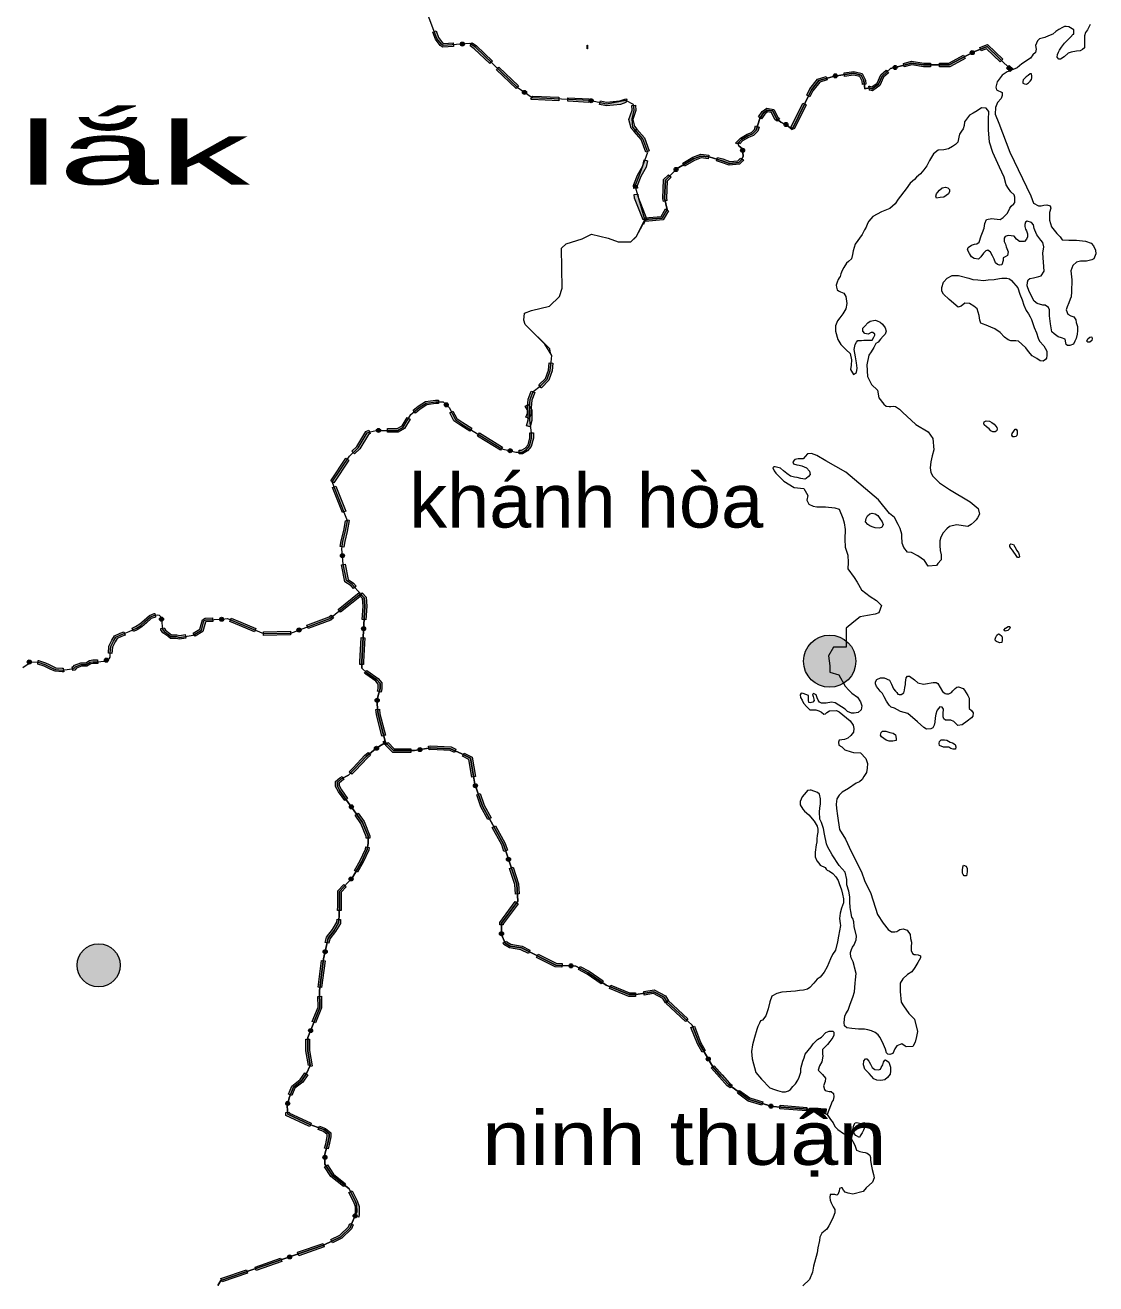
# Model space of a CAD drawing. Header units: metres. Extents: x -835890 to 1024355, y 79891 to 2211954.
# Drawn here: x 39061 to 158057, y 849238 to 989046 of the extents above; entities that cross this region are included whole.
import ezdxf
from ezdxf.enums import TextEntityAlignment as Align

# ---------------------------------------------------------------- set-up
doc = ezdxf.new("R2010")
doc.units = ezdxf.units.M
doc.header["$LTSCALE"] = 2200
for name, color, linetype, lineweight in [('11', 7, 'Continuous', 13), ('13', 7, 'Continuous', 13), ('15', 7, 'Continuous', 13), ('16', 7, 'Continuous', 13), ('37', 7, 'Continuous', 13), ('38', 7, 'Continuous', 13), ('8', 7, 'Continuous', 13)]:
    doc.layers.add(name, color=color, linetype=linetype, lineweight=lineweight)
doc.layers.add('3', color=7, linetype='Continuous')

msp = doc.modelspace()

# ---------------------------------------------------------------- hatches: boundary and pattern name
at = {"layer": '37'}
for points in [[(86672, 986679), (85480, 986594), (85184, 986791), (84652, 987476), (84354, 988267), (84729, 988408), (85005, 987674), (85460, 987088), (85588, 987003), (86643, 987078)], [(87430, 986934, 1), (87879, 986966, 1)], [(90716, 984775), (88971, 986432), (88509, 986758), (88740, 987084), (89225, 986742), (90991, 985065)], [(101566, 986420), (101521, 986420), (101521, 986820), (101566, 986820)], [(140668, 984826), (141721, 984826), (143005, 985517), (143347, 985701), (143536, 985349), (143195, 985165), (141822, 984426), (140668, 984426)], [(144520, 986106, 1), (144124, 985892, 1)], [(145170, 986569), (146008, 986904), (147704, 985268), (147426, 984980), (145916, 986436), (145319, 986197)], [(93617, 982022), (91441, 984087), (91716, 984377), (93892, 982312)], [(135965, 984401, 1), (135528, 984292, 1)], [(136663, 984787), (137569, 985034), (138924, 984826), (139668, 984826), (139668, 984426), (138894, 984426), (137592, 984626), (136768, 984401)], [(148424, 984574), (148824, 984188), (148546, 983901), (148146, 984286)], [(125924, 981269), (126268, 981973), (127139, 983062), (128091, 983342), (128204, 982958), (127373, 982714), (126608, 981758), (126284, 981093)], [(129333, 983447, 1), (128887, 983384, 1)], [(130072, 983755), (131151, 983909), (132096, 983673), (132460, 982945), (132510, 982492), (132112, 982448), (132070, 982830), (131820, 983329), (131130, 983502), (130128, 983359)], [(132813, 982261), (132891, 982277), (133151, 982190), (133740, 982610), (134144, 983520), (134748, 984056), (135013, 983757), (134474, 983278), (134061, 982348), (133218, 981746), (132865, 981864), (132891, 981869)], [(94375, 981704, 1), (94743, 981446, 1)], [(98358, 980636), (95341, 980784), (95263, 980838), (95493, 981165), (95476, 981178), (98378, 981036)], [(101711, 980473), (99357, 980588), (99377, 980987), (101730, 980872)], [(101751, 980694, 1), (102191, 980600, 1)], [(105824, 980456), (105830, 980454), (105238, 980239), (103655, 980083), (102908, 980243), (102991, 980634), (103678, 980487), (105149, 980633), (105819, 980876), (105941, 980838)], [(106749, 977222), (106402, 977620), (106164, 978571), (106533, 979617), (106496, 980131), (106895, 980160), (106938, 979562), (106581, 978552), (106767, 977810), (107050, 977485)], [(124169, 977674), (125485, 980370), (125845, 980195), (124528, 977499)], [(120577, 978851), (120975, 979450), (121480, 979828), (122278, 979695), (122713, 978826), (122888, 978686), (122638, 978373), (122395, 978568), (122012, 979334), (121583, 979406), (121270, 979171), (120909, 978630)], [(108039, 974939), (107528, 976329), (106749, 977222), (107050, 977485), (107878, 976536), (108414, 975077)], [(118079, 975849), (118032, 975991), (118547, 976506), (119298, 976935), (119784, 977130), (120129, 977474), (120244, 977850), (120626, 977732), (120482, 977262), (120009, 976789), (119472, 976574), (118792, 976186), (118490, 975883), (118459, 975975)], [(123815, 977913, 1), (123413, 978114, 1)], [(112141, 973721), (113268, 974381), (114147, 974710), (115027, 974612), (114982, 974215), (114197, 974302), (113440, 974018), (112343, 973376)], [(118768, 975356, 1), (118824, 974910, 1)], [(106714, 971360), (107127, 972401), (107711, 973404), (107854, 974074), (108246, 973990), (108088, 973258), (107488, 972226), (107086, 971212)], [(111561, 973172, 1), (111245, 972851, 1)], [(116024, 974345), (116586, 974185), (117367, 973892), (118272, 973982), (118505, 974216), (118531, 974266), (118888, 974088), (118834, 973979), (118454, 973598), (117314, 973485), (116460, 973805), (115914, 973961)], [(110003, 969462), (109921, 969807), (110024, 971899), (110558, 972440), (110843, 972159), (110416, 971727), (110324, 969844), (110392, 969554)], [(106701, 970887), (106668, 971244), (106714, 971360), (107086, 971212), (107075, 971185), (107099, 970923)], [(107746, 967481), (107731, 967434), (106796, 969838), (106761, 970223), (107159, 970259), (107189, 969931), (108154, 967448), (108127, 967362)], [(107925, 967651), (109732, 967795), (110225, 968640), (110570, 968439), (109972, 967413), (107957, 967252)], [(96167, 949082), (96169, 949084), (96902, 949817), (97232, 950740), (97317, 951546), (97715, 951505), (97625, 950650), (97249, 949598), (96430, 948779), (96402, 948759)], [(94706, 945502), (94900, 945939), (94900, 946611), (94973, 947494), (95315, 948384), (95689, 948240), (95367, 947404), (95300, 946594), (95300, 945854), (95071, 945340)], [(82190, 946271), (82735, 946732), (83559, 947257), (84675, 947405), (85001, 947405), (85001, 947005), (84701, 947005), (83700, 946872), (82972, 946409), (82449, 945966)], [(86023, 946717, 1), (85705, 947035, 1)], [(94798, 944531), (94963, 945192), (94963, 945732), (94963, 946171), (94639, 946722), (94984, 946924), (95363, 946280), (95363, 945732), (95363, 945143), (95186, 944434)], [(79329, 944230), (79749, 944230), (80402, 944230), (80945, 944531), (81508, 945470), (81851, 945264), (81233, 944234), (80506, 943830), (79749, 943830), (79329, 943830)], [(86611, 946161), (87030, 945366), (87691, 944903), (88699, 944279), (88489, 943939), (87471, 944568), (86721, 945093), (86257, 945975)], [(75375, 941720), (75925, 942231), (76930, 943908), (77275, 944046), (77424, 943675), (77204, 943587), (76239, 941977), (75647, 941427)], [(78554, 944030, 1), (78104, 944030, 1)], [(89550, 943752), (92100, 942173), (91890, 941833), (89339, 943412)], [(93950, 941831), (94232, 941831), (94648, 942069), (94949, 942429), (95143, 943208), (95143, 943748), (95143, 943762), (95543, 943762), (95543, 943748), (95543, 943158), (95315, 942243), (94909, 941757), (94338, 941431), (93950, 941431)], [(73018, 938448), (74688, 940939), (75021, 940716), (73350, 938225)], [(93185, 941720, 1), (92746, 941820, 1)], [(74314, 934904), (73219, 937697), (73592, 937843), (74686, 935050)], [(74084, 931143), (74189, 931774), (74472, 932905), (74672, 933973), (74673, 933972), (75046, 934115), (75086, 934011), (74863, 932820), (74581, 931692), (74479, 931077)], [(74300, 930341, 1), (74347, 929894, 1)], [(75546, 926472), (75277, 926769), (74593, 927225), (74235, 929086), (74628, 929161), (74954, 927465), (75540, 927074), (75842, 926740)], [(76427, 925713), (74093, 923828), (73842, 924139), (76176, 926024)], [(76534, 923029), (76619, 924521), (76555, 925357), (76216, 925730), (76513, 925998), (76943, 925523), (77020, 924525), (76933, 923006)], [(53563, 923312), (53530, 923304), (53080, 923135), (52549, 922662), (52041, 922216), (51520, 921890), (51116, 921703), (50948, 922066), (51330, 922243), (51801, 922538), (52284, 922962), (52869, 923483), (53411, 923686), (53466, 923700)], [(54214, 923288, 1), (54214, 922838, 1)], [(59903, 922816), (59193, 922791), (59104, 922740), (58824, 921713), (57951, 921188), (57745, 921530), (58480, 921973), (58761, 923004), (59079, 923187), (59888, 923216)], [(60670, 923043, 1), (61120, 923059, 1)], [(64557, 921662), (62872, 922378), (61791, 922813), (61940, 923184), (63025, 922748), (64714, 922030)], [(73316, 923200), (73032, 922970), (70927, 922181), (70503, 922024), (70363, 922399), (70787, 922556), (72831, 923322), (73064, 923511)], [(50187, 921305), (49767, 921137), (49273, 920917), (49060, 920544), (48770, 919962), (48712, 919265), (48313, 919298), (48378, 920072), (48707, 920732), (48990, 921229), (49612, 921506), (50039, 921677)], [(56911, 920952), (56213, 920843), (55862, 920935), (55454, 920935), (55201, 920935), (54900, 921161), (54381, 921551), (54146, 921866), (54125, 922046), (54522, 922093), (54531, 922019), (54667, 921837), (55140, 921481), (55335, 921335), (55454, 921335), (55914, 921335), (56234, 921251), (56849, 921347)], [(68561, 921325), (65561, 921261), (65553, 921661), (68552, 921725)], [(69285, 921784, 1), (69707, 921941, 1)], [(76690, 922244, 1), (76664, 921794, 1)], [(76266, 918025), (76266, 918320), (76421, 921032), (76820, 921009), (76666, 918309), (76666, 918025)], [(47128, 918143), (47095, 918140), (46610, 918140), (46352, 918088), (45900, 917830), (45327, 917830), (44781, 917611), (44579, 917408), (44344, 917369), (44278, 917764), (44387, 917782), (44556, 917952), (45250, 918230), (45793, 918230), (46209, 918468), (46570, 918540), (47078, 918540), (47094, 918542)], [(47879, 918424, 1), (48290, 918607, 1)], [(39448, 918096, 1), (39582, 918526, 1)], [(43344, 917226), (43184, 917208), (42388, 917274), (41919, 917476), (41542, 917665), (41183, 917845), (40477, 918080), (40479, 918080), (40504, 918479), (40554, 918476), (41337, 918215), (41721, 918022), (42088, 917839), (42486, 917667), (43178, 917610), (43299, 917623)], [(78228, 915067), (78312, 915378), (78312, 915843), (78024, 916190), (76908, 916957), (76774, 917074), (77038, 917375), (77154, 917273), (78296, 916488), (78712, 915988), (78712, 915324), (78614, 914962)], [(78232, 914263, 1), (78134, 913824, 1)], [(78713, 910080), (78103, 912495), (78050, 913031), (78448, 913071), (78498, 912564), (79101, 910178)], [(78283, 908861, 1), (77929, 908583, 1)], [(78832, 909440), (78989, 909542), (79207, 909207), (79050, 909105)], [(81942, 908268), (80947, 908268), (79911, 908268), (79112, 909076), (79396, 909357), (80078, 908668), (80947, 908668), (81942, 908668)], [(82711, 908537, 1), (83154, 908615, 1)], [(86777, 908262), (86295, 908482), (84134, 908585), (83952, 908553), (83882, 908947), (84108, 908986), (86391, 908878), (86943, 908627)], [(75068, 906119), (75498, 906550), (76823, 907970), (77196, 908262), (77443, 907948), (77094, 907674), (75786, 906272), (75351, 905836)], [(88711, 905510), (88384, 907488), (87676, 907842), (87855, 908200), (88746, 907754), (89106, 905575)], [(74577, 902918), (73874, 903905), (73562, 904478), (73562, 905043), (74022, 905446), (74292, 905596), (74487, 905246), (74254, 905117), (73962, 904861), (73962, 904580), (74214, 904117), (74903, 903150)], [(89030, 904777, 1), (89177, 904352, 1)], [(90490, 900800), (89704, 902229), (89243, 903554), (89621, 903685), (90071, 902392), (90840, 900993)], [(75190, 902403, 1), (75451, 902037, 1)], [(76970, 898736), (76970, 898938), (76383, 900386), (75738, 901290), (76064, 901522), (76736, 900580), (77370, 899016), (77370, 898736)], [(92273, 897271), (92031, 897998), (90972, 899924), (91322, 900117), (92399, 898159), (92653, 897398)], [(75652, 895149), (76287, 896247), (76882, 897528), (76914, 897766), (77310, 897713), (77271, 897415), (76643, 896062), (75998, 894948)], [(92708, 896600, 1), (92850, 896173, 1)], [(93558, 892525), (93498, 893597), (92906, 895374), (93285, 895501), (93895, 893672), (93957, 892548)], [(73776, 890724), (73797, 891219), (73797, 892155), (73797, 892892), (74461, 893612), (74755, 893340), (74197, 892736), (74197, 892155), (74197, 891210), (74176, 890707)], [(75440, 894376, 1), (75134, 894045, 1)], [(91804, 889130), (91804, 889362), (93527, 891694), (93849, 891457), (92204, 889231), (92204, 889130)], [(72417, 887143), (72541, 887726), (73221, 888600), (73706, 889395), (73727, 889730), (74126, 889705), (74099, 889271), (73550, 888372), (72913, 887552), (72808, 887059)], [(92004, 888355, 1), (92004, 887905, 1)], [(94986, 885942), (94163, 886353), (92885, 886566), (92270, 886936), (92185, 887126), (92550, 887289), (92584, 887214), (93026, 886948), (94288, 886738), (95165, 886299)], [(71614, 882196), (72010, 885169), (72407, 885116), (72010, 882143)], [(72450, 886343, 1), (72356, 885903, 1)], [(98716, 884408), (97983, 884443), (95880, 885494), (96059, 885852), (98086, 884839), (98735, 884808)], [(99499, 884571, 1), (99949, 884550, 1)], [(103091, 882554), (101528, 883624), (100573, 884138), (100763, 884490), (101736, 883966), (103317, 882884)], [(106900, 881161), (106141, 881161), (103998, 882054), (104152, 882423), (106221, 881561), (106900, 881561)], [(70973, 878373), (71610, 879959), (71580, 881168), (71979, 881178), (72012, 879887), (71345, 878224)], [(110218, 880464), (109941, 880927), (108898, 881471), (107871, 881309), (107809, 881704), (108966, 881886), (110226, 881229), (110561, 880670)], [(110526, 880713), (112726, 878674), (112454, 878381), (110254, 880420)], [(70870, 877580, 1), (70703, 877162, 1)], [(113435, 877869), (114135, 876067), (114652, 875169), (114306, 874970), (113773, 875894), (113062, 877724)], [(70563, 873543), (70545, 873506), (70271, 875107), (70271, 876432), (70671, 876432), (70671, 875141), (70961, 873449), (70924, 873372)], [(115091, 874008, 1), (114866, 874398, 1)], [(68347, 870302), (68706, 871202), (69619, 871923), (70147, 872672), (70474, 872442), (69912, 871645), (69038, 870955), (68718, 870154)], [(115652, 873437), (115650, 873441), (116544, 872446), (117348, 871541), (117649, 871321), (117412, 870998), (117078, 871244), (116246, 872179), (115324, 873204), (115305, 873237)], [(118455, 870729), (119603, 869888), (121047, 869454), (120932, 869071), (119422, 869524), (118219, 870407)], [(68299, 869491, 1), (68190, 869054, 1)], [(70697, 866720), (70605, 866754), (68047, 867935), (68021, 868268), (68420, 868300), (68428, 868200), (70759, 867123), (70836, 867094)], [(122163, 868911, 1), (121732, 869040, 1)], [(122955, 869072), (125946, 868841), (125915, 868443), (122924, 868673)], [(126943, 868765), (128095, 868676), (128064, 868277), (126912, 868366)], [(72345, 864324), (72462, 864774), (72645, 865596), (72645, 865809), (72227, 866151), (71634, 866371), (71774, 866746), (72429, 866503), (73045, 865998), (73045, 865552), (72851, 864680), (72732, 864223)], [(72375, 863519, 1), (72375, 863069, 1)], [(74431, 860044), (73024, 861156), (72329, 862221), (72664, 862440), (73324, 861429), (74679, 860358)], [(75753, 856663), (75771, 856970), (75771, 857779), (75598, 858299), (75048, 859400), (75406, 859578), (75969, 858453), (76171, 857844), (76171, 856959), (76153, 856640)], [(73041, 854152), (74022, 854637), (75004, 855575), (75160, 855946), (75529, 855791), (75340, 855343), (74254, 854305), (73218, 853793)], [(75820, 856998, 1), (75645, 856583, 1)], [(69332, 852739), (72167, 853719), (72298, 853341), (69463, 852361)], [(64606, 851105), (67442, 852085), (67572, 851707), (64737, 850727)], [(68665, 852296, 1), (68240, 852149, 1)], [(60815, 849838), (63661, 850787), (63787, 850408), (60941, 849459)]]:
    msp.add_hatch(color=256, dxfattribs=at).paths.add_polyline_path(points)
at = {"layer": '8'}
for points in [[(131378, 918397, 1), (125578, 918397, 1)], [(49631, 884619, 1), (44831, 884619, 1)]]:
    msp.add_hatch(color=256, dxfattribs=at).paths.add_polyline_path(points)

# ---------------------------------------------------------------- linework, layer by layer
at = {"layer": '11'}
for points in [[(38798, 917687), (39164, 917943), (39457, 918127), (39524, 918340), (40516, 918278), (41260, 918030), (41632, 917843), (42004, 917657), (42437, 917471), (43181, 917409), (43739, 917471), (44483, 917595), (44669, 917781), (45289, 918030), (45847, 918030), (46280, 918278), (46590, 918340), (47086, 918340), (47830, 918402), (48388, 918651), (48512, 918837), (48512, 919272), (48574, 920017), (48884, 920638), (49132, 921073), (49689, 921321), (50619, 921694), (51425, 922067), (51921, 922377), (52417, 922812), (52975, 923309), (53470, 923495), (53718, 923557), (53966, 923495), (54214, 923247), (54214, 922998), (54338, 921942), (54524, 921694), (55020, 921321), (55268, 921135), (55454, 921135), (55888, 921135), (56224, 921047), (57718, 921281), (58652, 921843), (58932, 922872), (59136, 922989), (60985, 923055), (61551, 923125), (62949, 922563), (65542, 921461), (68588, 921526), (70857, 922368), (72931, 923146), (75302, 925061), (76336, 925896), (76749, 925440), (76819, 924523), (76466, 918314), (76466, 917609), (77031, 917115), (78160, 916339), (78512, 915916), (78512, 915351), (78301, 914575)], [(78301, 914575), (78160, 913940), (78301, 912529), (79098, 909375), (78158, 908763), (76959, 907822), (75642, 906411), (74984, 905752), (74138, 905281), (73762, 904952), (73762, 904529), (74044, 904011), (76559, 900483), (77170, 898977), (77170, 898177), (77076, 897472), (76465, 896154), (75431, 894367), (73997, 892814), (73997, 892155), (73997, 891214), (73950, 890085), (73903, 889333), (73386, 888486), (72727, 887639), (72234, 885334), (71764, 881805), (71811, 879923), (70471, 876583), (70471, 875124), (70753, 873478), (70330, 872584), (69766, 871784), (68872, 871078), (68402, 869902), (68167, 868961), (68238, 868067), (70682, 866938), (72328, 866327), (72845, 865903), (72845, 865574), (72657, 864727), (72375, 863645), (72375, 862516), (73174, 861293), (75078, 859787), (75783, 858376), (75893, 858046), (75927, 857253), (75419, 856046), (75172, 855459), (74138, 854471), (72234, 853530), (64476, 850848), (60809, 849625), (60480, 849061)]]:
    msp.add_lwpolyline(points, dxfattribs=at)
at = {"layer": '13'}
for points in [[(148685, 984044), (145962, 986670), (144429, 986057), (143100, 985341), (141771, 984626), (140340, 984626), (138909, 984626), (137580, 984830), (136456, 984523), (135229, 984217), (134309, 983399), (133900, 982479), (133185, 981968), (132878, 982070), (132367, 981968), (132265, 982888), (131958, 983501), (131140, 983706), (128994, 983399), (127256, 982888), (126438, 981866), (124292, 977470), (123678, 977981), (123065, 978288), (122554, 978697), (122145, 979515), (121532, 979617), (121123, 979310), (120714, 978697), (120305, 977368), (119896, 976959), (119385, 976755), (118670, 976346), (118261, 975937), (118363, 975630), (118772, 975324), (118874, 974506), (118670, 974097), (118363, 973790), (117341, 973688), (116523, 973995), (115092, 974404), (114172, 974506), (113354, 974199), (111510, 973120), (110220, 971813), (110123, 969825), (110419, 968576), (109852, 967604), (108770, 967517), (107941, 967451), (106872, 971215), (107307, 972313), (108247, 974951), (107703, 976432), (106584, 977715), (106509, 978652), (106735, 979589), (106690, 980224), (105825, 980665), (103667, 980285), (102317, 980563), (101856, 980666), (100317, 980741), (95408, 980981), (93869, 982058), (89098, 986587), (88498, 987010), (85534, 986798), (85322, 986940), (84829, 987575), (82782, 993012)], [(156805, 987050), (156805, 986512), (156581, 986332), (156313, 986198), (155910, 986153), (155328, 986063), (154970, 985928), (154523, 985525), (154120, 985256), (153941, 985256), (153762, 985480), (153807, 985794), (153897, 986063), (154031, 986287), (154255, 986601), (154568, 987050), (154836, 987319), (155239, 987723), (155552, 988037), (155597, 988037), (155597, 988530), (155060, 988844), (154747, 988889), (154568, 988889), (154344, 988799), (153941, 988575), (153628, 988351), (153270, 988037), (152778, 987857), (152376, 987678), (151794, 987543), (151570, 987319), (151369, 986781), (151414, 986377), (151369, 986018), (151056, 985749), (150787, 985390), (149848, 984762), (149311, 984314), (148685, 984044)], [(157431, 989113), (157118, 988530), (156894, 988216), (156805, 987857), (156805, 987050)], [(60480, 849061), (60809, 849625), (64476, 850848), (72234, 853530), (74138, 854471), (75172, 855459), (75419, 856046), (75927, 857253), (75893, 858046), (75783, 858376), (75078, 859787), (73174, 861293), (72375, 862516), (72375, 863645), (72657, 864727), (72845, 865574), (72845, 865903), (72328, 866327), (70682, 866938), (68238, 868067), (68167, 868961), (68402, 869902), (68872, 871078), (69766, 871784), (70330, 872584), (70753, 873478), (70471, 875124), (70471, 876583), (71811, 879923), (71764, 881805), (72234, 885334), (72727, 887639), (73386, 888486), (73903, 889333), (73950, 890085), (73997, 891214), (73997, 892155), (73997, 892814), (75431, 894367), (76465, 896154), (77076, 897472), (77170, 898177), (77170, 898977), (76559, 900483), (74044, 904011), (73762, 904529), (73762, 904952), (74138, 905281), (74984, 905752), (75642, 906411), (76959, 907822), (78158, 908763), (79098, 909375), (79995, 908468)], [(79995, 908468), (80947, 908468), (82322, 908468), (84121, 908786), (86343, 908680), (87507, 908150), (88565, 907621), (89041, 904744), (89887, 902310), (92215, 898078), (93696, 893634), (93802, 891730), (92004, 889296), (92004, 888027), (92427, 887075), (92956, 886757), (94225, 886546), (98034, 884641), (100256, 884535), (101632, 883795), (103642, 882419), (106181, 881361), (106922, 881361), (108932, 881679), (110083, 881078), (110390, 880567), (113175, 877986), (113954, 875980), (115487, 873323), (116395, 872312), (117213, 871392), (119513, 869706), (122068, 868939), (127079, 868554), (128189, 868038), (128567, 867477), (128845, 867105), (129064, 866721), (129393, 866392), (130022, 865953), (130788, 865514), (131280, 864636), (131445, 864087), (131828, 863923), (132156, 863868), (132429, 863813), (132648, 863758), (132922, 863539), (133031, 863264), (133031, 862990), (133086, 862496), (133196, 861947), (133360, 861399), (133414, 861015), (133250, 860521), (132539, 859917), (132211, 859478), (131061, 859204), (130733, 859259), (130514, 859314), (130186, 859424), (130022, 859643), (129858, 859917), (129748, 859917), (129584, 859808), (129529, 859533), (129365, 859149), (129256, 859094), (129037, 859149), (128763, 859149), (128544, 859149), (128490, 858820), (128544, 858546), (128654, 858217), (128873, 857778), (129037, 857503), (129037, 857284), (129037, 857119), (128873, 856625), (128709, 856296), (128380, 855693), (128161, 855309), (127614, 854870), (127395, 854431), (127340, 854047), (127176, 853224), (127067, 852675), (126684, 851194), (126574, 850535), (126246, 849712), (125480, 848999)]]:
    msp.add_lwpolyline(points, dxfattribs=at)
for points in [[(149982, 982959), (149953, 982786), (149953, 982605), (150133, 982533), (150349, 982497), (150565, 982641), (150745, 982822), (150889, 983002), (150925, 983182), (150925, 983435), (150889, 983651), (150745, 983651), (150529, 983471), (150313, 983291)], [(131064, 866347), (131169, 866852), (131295, 867105), (131505, 867147), (131924, 867062), (132008, 867062), (132260, 867147), (132386, 866978), (132386, 866683), (132218, 866305), (132092, 866010), (131882, 865673), (131798, 865505), (131379, 865715), (131211, 865926)]]:
    msp.add_lwpolyline(points, close=True, dxfattribs=at)
at = {"layer": '15'}
for points in [[(97605, 952370), (96835, 953613), (94641, 955790), (94500, 956284), (94570, 957061), (95347, 957343), (97322, 957838), (98452, 958897), (98734, 959815), (98663, 964264), (99192, 964758), (100957, 965323), (102015, 965817), (103850, 965393), (104979, 964970), (105755, 964970), (106390, 964970), (106955, 965535), (107151, 965889), (107941, 967451), (106872, 971215), (107307, 972313), (108247, 974951), (107703, 976432), (106584, 977715), (106509, 978652), (106735, 979589), (106690, 980224), (105825, 980665), (103667, 980285), (102317, 980563), (101856, 980666), (100317, 980741), (95408, 980981), (93869, 982058), (89098, 986587), (88498, 987010), (85534, 986798), (85322, 986940), (84829, 987575), (82782, 993012)], [(38798, 917687), (39164, 917943), (39457, 918127), (39524, 918340), (40516, 918278), (41260, 918030), (41632, 917843), (42004, 917657), (42437, 917471), (43181, 917409), (43739, 917471), (44483, 917595), (44669, 917781), (45289, 918030), (45847, 918030), (46280, 918278), (46590, 918340), (47086, 918340), (47830, 918402), (48388, 918651), (48512, 918837), (48512, 919272), (48574, 920017), (48884, 920638), (49132, 921073), (49689, 921321), (50619, 921694), (51425, 922067), (51921, 922377), (52417, 922812), (52975, 923309), (53470, 923495), (53718, 923557), (53966, 923495), (54214, 923247), (54214, 922998), (54338, 921942), (54524, 921694), (55020, 921321), (55268, 921135), (55454, 921135), (55888, 921135), (56224, 921047), (57718, 921281), (58652, 921843), (58932, 922872), (59136, 922989), (60985, 923055), (61551, 923125), (62949, 922563), (65542, 921461), (68588, 921526), (70857, 922368), (72931, 923146), (75302, 925061), (76336, 925896), (75408, 926922), (74773, 927345), (74420, 929179), (74244, 930886), (74385, 931733), (74667, 932863), (74879, 933992), (74526, 934910), (73184, 938336), (75095, 941186), (76082, 942104), (77067, 943748), (77420, 943889), (78055, 944030), (79749, 944030), (80454, 944030), (81089, 944383), (81936, 945794), (82853, 946570), (83630, 947064), (84688, 947205), (85535, 947205), (86170, 946570), (86876, 945229), (87581, 944735), (92027, 941983), (93579, 941631), (94285, 941631), (94779, 941913), (95132, 942336), (95343, 943183), (95343, 943748), (95343, 943762), (95163, 945167), (95163, 945732), (95163, 946226), (95100, 946333), (95100, 946602), (95170, 947449), (95523, 948367), (96299, 948931), (97076, 949707), (97428, 950695), (97525, 951613), (97605, 952370)]]:
    msp.add_lwpolyline(points, dxfattribs=at)
at = {"layer": '16'}
for points in [[(140340, 984626), (141771, 984626), (143100, 985341), (144429, 986057), (145962, 986670), (148685, 984044), (148193, 983865), (147656, 983506), (147074, 982744), (146940, 982160), (147029, 981846), (147656, 981577), (147656, 981218), (147544, 980904), (147141, 980456), (146918, 979918), (146873, 979155), (147275, 978168), (148506, 974938), (150832, 970094), (151145, 969286), (151682, 968972), (151995, 968972), (152264, 969062), (152622, 969107), (152980, 968972), (153069, 968703), (152912, 968255), (152912, 967402), (153136, 966640), (153718, 965922), (154076, 965518), (154299, 965204), (155060, 965160), (155597, 965160), (155910, 965160), (156894, 965070), (157520, 964846), (157789, 964532), (158013, 964038), (158057, 963634), (157834, 963096), (157610, 962962), (157028, 962827), (156357, 962827), (155910, 962737), (155507, 962334), (155261, 961750), (155395, 960764), (155351, 959418), (155306, 958880), (155216, 958610), (155037, 958207), (154859, 957758), (154769, 957444), (154948, 956951), (155261, 956771), (155619, 956637), (155843, 956323), (155888, 956009), (156022, 955560), (156022, 955112), (155977, 954708), (155888, 954259), (155709, 953945), (155574, 953631), (155172, 953452), (154903, 953452), (154769, 953586), (154724, 953766), (154635, 954170), (154232, 954304), (153874, 954439), (153427, 954753), (153158, 954977), (153002, 955874), (152912, 956771), (152912, 957444), (152778, 957668), (152420, 957938), (152152, 957938), (151526, 958117), (151212, 958386), (150631, 959463), (150407, 960091), (150452, 960494), (150541, 960764), (150720, 960898), (151123, 960988), (151705, 961122), (151973, 961212), (152308, 961706), (152174, 963724), (152264, 964442), (152174, 964890), (151951, 965160), (151503, 965743), (151279, 966281), (151190, 966460), (151145, 966864), (150922, 967133)], [(73184, 938336), (75095, 941186), (76082, 942104), (77067, 943748), (77420, 943889), (78055, 944030), (79749, 944030), (80454, 944030), (81089, 944383), (81936, 945794), (82853, 946570), (83630, 947064), (84688, 947205), (85535, 947205), (86170, 946570), (86876, 945229), (87581, 944735), (92027, 941983), (93579, 941631), (94285, 941631), (94779, 941913), (95132, 942336), (95343, 943183), (95343, 943748), (95343, 943762), (95163, 945167), (95163, 945732), (95163, 946226), (95100, 946333), (95100, 946602), (95170, 947449), (95523, 948367), (96299, 948931), (97076, 949707), (97428, 950695), (97525, 951613), (97605, 952370), (96835, 953613), (94641, 955790), (94500, 956284), (94570, 957061), (95347, 957343), (97322, 957838), (98452, 958897), (98734, 959815), (98663, 964264), (99192, 964758), (100957, 965323), (102015, 965817), (103850, 965393), (104979, 964970), (105755, 964970), (106390, 964970), (106955, 965535), (107151, 965889), (107941, 967451), (108770, 967517), (109852, 967604), (110419, 968576), (110123, 969825), (110220, 971813), (111510, 973120), (113354, 974199), (114172, 974506), (115092, 974404), (116523, 973995), (117341, 973688), (118363, 973790), (118670, 974097), (118874, 974506), (118772, 975324), (118363, 975630), (118261, 975937), (118670, 976346), (119385, 976755), (119896, 976959), (120305, 977368), (120714, 978697), (121123, 979310), (121532, 979617), (122145, 979515), (122554, 978697), (123065, 978288), (123678, 977981), (124292, 977470), (126438, 981866), (127256, 982888), (128994, 983399), (131140, 983706), (131958, 983501), (132265, 982888), (132367, 981968), (132878, 982070), (133185, 981968), (133900, 982479), (134309, 983399), (135229, 984217), (136456, 984523), (137580, 984830), (138909, 984626), (140340, 984626)], [(150922, 967133), (150429, 967268), (150251, 967178), (150161, 966909), (150161, 966685), (150251, 966371), (150340, 966191), (150474, 965877), (150474, 965518), (150340, 965294), (150116, 965025), (149803, 965025), (149579, 965025), (149222, 965294), (148998, 965608), (148327, 965698), (147969, 965563), (147879, 965384), (147879, 965025), (148014, 964711), (148103, 964442), (148327, 963859), (148237, 963455), (147969, 963320), (147745, 963186), (147745, 962917), (147611, 962423), (147343, 962378), (147119, 962468), (146895, 962648), (146761, 963051), (146582, 963410), (146358, 963814), (146045, 964038), (145821, 963993), (145553, 963724), (145285, 963320), (145016, 963051), (144524, 963141), (144256, 963320), (144032, 963679), (143808, 964083), (143853, 964352), (144256, 964621), (144569, 964711), (144837, 964756), (145106, 964935), (145329, 965653), (145464, 966012), (145642, 966505), (145732, 966999), (145911, 967447), (146492, 967582), (146761, 967537), (147410, 967447), (147768, 967672), (147946, 967851), (148215, 968120), (148349, 968389), (148483, 968703), (148662, 968928), (148931, 969197), (149065, 969331), (149065, 969959), (148975, 970184), (148618, 970542), (148349, 970901), (148081, 971305), (147857, 972157), (147343, 973279), (146627, 974894), (146224, 976060), (146135, 977406), (146135, 977944), (146135, 978572), (146179, 979469), (145866, 979828), (145352, 979873), (144860, 979514), (144412, 979290), (144010, 979065), (143473, 978303), (143428, 977899), (143294, 977540), (143115, 977271), (142891, 976957), (142846, 976598), (142712, 976060), (142444, 975791), (142131, 975566), (141683, 975297), (141146, 975208), (140520, 975163), (140028, 974759), (139558, 973996), (139290, 973413), (138932, 972965), (138574, 972516), (138126, 972157), (137903, 971888), (137411, 971484)], [(137411, 971484), (136963, 970856), (136102, 969713), (135767, 969197), (135163, 968681), (134223, 968322), (133272, 967806), (132825, 967290), (132691, 967021), (132534, 966617), (132355, 966303), (132087, 965788), (131315, 964708), (131091, 963991), (131024, 963587), (130912, 963094), (130577, 962803), (130331, 962601), (130040, 962130), (129861, 961794), (129704, 961413), (129637, 961144), (129548, 960987), (129436, 960785), (129302, 960516), (129212, 960180), (129235, 959934), (129324, 959665), (129458, 959553), (129684, 959439), (130066, 959275), (130284, 958891), (130394, 958125), (130284, 957522), (129929, 956975), (129602, 956537), (129329, 956208), (129110, 955661), (129110, 955058), (129383, 954127), (129711, 953580), (130312, 952977), (130749, 952594), (130913, 951882), (130858, 951280), (130803, 950787), (131131, 950239), (131459, 950458), (131513, 950951), (131459, 951553), (131349, 952211), (131186, 953032), (131295, 953580), (131459, 953853), (131623, 954018), (132005, 954018), (132278, 954072), (132769, 954072), (133206, 954072), (133370, 954401), (133479, 954620), (133479, 954730), (133261, 954894), (133097, 954894), (132769, 954730), (132387, 954784), (132169, 955058), (132169, 955387), (132387, 955606), (132715, 955989), (132988, 956153), (133534, 956263), (133753, 956208), (134080, 956044), (134353, 955825), (134626, 955441), (134736, 955058), (134626, 954730), (134408, 954511), (134135, 954182), (133862, 953853), (133589, 953689), (133370, 953251), (133097, 952758), (132824, 952375), (132606, 951334), (132688, 950020), (133124, 949144), (133780, 948487), (133944, 947665), (134490, 946953), (134763, 946734), (135091, 946680), (135255, 946680), (135528, 946734), (135801, 946680), (136238, 946406), (136565, 946077), (138040, 944708), (139405, 943887), (139924, 943120)], [(139924, 943120), (140033, 941861), (139870, 941203), (139706, 940546), (139651, 939889), (139706, 939342), (139924, 938958), (140307, 938575), (140689, 938192), (141781, 937480), (144102, 936111), (144976, 935344), (145140, 934742), (144922, 934304), (144758, 934085), (144539, 933865), (144212, 933592), (143829, 933373), (142573, 933537), (141808, 933373), (141481, 933099), (141098, 932661), (140825, 932168), (140716, 931785), (140716, 931237), (140771, 930689), (140880, 930196), (140880, 929649), (140498, 929265), (140334, 929046), (139433, 928937), (138996, 929594), (138286, 930087), (137576, 930470), (137139, 930525), (136702, 931018), (136538, 931511), (136483, 932277), (136483, 932496), (136320, 933154), (136101, 933592), (135664, 934358), (135118, 934796), (133889, 936330), (130284, 939396), (128045, 940656), (127062, 941258), (126461, 941477), (126024, 941423), (125751, 941149), (125533, 940875), (124987, 940875), (124604, 940820), (124386, 940546), (124441, 940327), (124823, 940218), (125096, 940163), (125369, 940108), (125915, 939889), (126243, 939506), (126297, 939123), (126134, 938904), (125861, 938684), (125697, 938630), (125260, 938684), (124877, 938794), (124550, 938849), (124113, 938958), (123731, 939232), (123348, 939561), (123021, 939834), (122420, 939999), (122256, 939999), (122147, 939889), (122311, 939561), (122474, 939287), (122747, 939013), (123376, 938403), (124522, 937691), (125615, 937582), (126052, 936816), (125942, 936269), (126161, 935831), (126652, 935612), (127035, 935557), (127636, 935557), (128018, 935557), (129056, 935448), (129547, 935283), (129929, 934298), (130093, 933751), (130203, 933040), (130148, 931945), (130203, 931070), (130476, 930194), (130530, 929373), (130476, 928662), (131186, 927677), (131513, 927184), (132005, 926309), (132970, 925577)], [(128052, 877145), (128435, 877310), (128818, 877310), (128927, 877200), (128927, 876871), (128818, 876597), (128490, 876158), (128216, 875829), (127669, 875280), (127669, 874786), (127724, 874512), (127614, 873908), (127340, 873469), (127204, 872976), (127696, 872482), (128025, 872098), (127970, 871714), (127806, 871220), (127915, 870836), (127970, 870726), (128134, 870671), (128408, 870616), (128626, 870616), (128900, 870397), (128955, 870013), (128845, 869629), (128769, 869477), (128189, 868038), (127079, 868554), (122068, 868939), (119513, 869706), (117213, 871392), (116395, 872312), (115487, 873323), (113954, 875980), (113175, 877986), (110390, 880567), (110083, 881078), (108932, 881679), (106922, 881361), (106181, 881361), (103642, 882419), (101632, 883795), (100256, 884535), (98034, 884641), (94225, 886546), (92956, 886757), (92427, 887075), (92004, 888027), (92004, 889296), (93802, 891730), (93696, 893634), (92215, 898078), (89887, 902310), (89041, 904744), (88565, 907621), (87507, 908150), (86343, 908680), (84121, 908786), (82322, 908468), (80947, 908468), (79995, 908468), (79098, 909375), (78301, 912529), (78160, 913940), (78301, 914575), (78512, 915351), (78512, 915916), (78160, 916339), (77031, 917115), (76466, 917609), (76466, 918314), (76819, 924523), (76749, 925440), (76336, 925896), (75408, 926922), (74773, 927345), (74420, 929179), (74244, 930886), (74385, 931733), (74667, 932863), (74879, 933992), (74526, 934910), (73184, 938336)], [(132970, 925577), (133668, 925156), (134227, 924596), (133947, 923756), (133528, 923616), (132690, 923476), (131852, 923335), (131153, 922775), (130315, 922075), (130315, 921374), (130315, 919974), (129756, 919974), (128918, 919974), (128359, 918993), (128499, 917873), (128499, 917172), (129477, 916892), (130193, 915632), (130612, 915176), (130926, 914861), (131555, 914406), (131904, 913881), (132044, 913425), (131974, 913005), (131625, 912690), (131206, 912620), (130892, 912620), (130438, 912795), (130193, 913075), (129075, 913776), (128691, 913846), (128098, 913741), (127574, 913741), (127329, 913846), (127189, 914056), (127085, 914336), (126980, 914651), (126666, 914826), (126561, 914686), (126631, 914476), (126770, 914021), (126596, 913846), (126316, 913776), (126177, 913811), (126107, 914056), (126107, 914231), (126107, 914581), (125513, 914826), (125304, 914861), (125199, 914651), (125234, 914371), (125408, 914056), (125548, 913741), (125950, 913320), (126264, 913005), (126474, 913005), (126928, 913005), (127277, 912900), (127556, 912725), (127836, 912515), (128010, 912550), (128150, 912690), (128464, 912900), (129233, 912935), (129547, 912760), (130769, 911780), (131084, 911289), (131153, 910939), (131119, 910519), (130839, 910134), (130490, 909854), (130141, 909714), (129547, 909608), (129442, 909398), (129477, 909083), (129809, 908873), (130158, 908558), (130857, 908348), (131136, 908243), (131904, 908208), (132498, 907577), (132673, 907017), (132638, 906527), (132568, 906037), (132289, 905581), (132079, 905266), (131800, 904986), (131415, 904846), (130560, 904251), (129861, 903866), (129547, 903515), (129268, 903095), (129233, 902815), (129198, 902500), (129233, 902045), (129337, 901239), (129564, 899698), (130228, 898648), (130857, 897247), (132027, 895006), (132341, 894026)], [(127340, 901670), (127395, 902055), (127450, 902548), (127450, 903097), (127340, 903646), (127122, 903810), (126410, 904085), (126301, 904085), (126027, 904030), (125863, 903865), (125644, 903591), (125425, 903316), (125206, 902823), (125206, 902439), (125507, 901945), (125672, 901725), (126164, 901341), (126766, 900628), (127094, 900079), (127149, 899750), (127149, 899421), (127094, 899037), (127040, 898653), (127040, 898324), (126985, 897994), (126875, 897171), (126875, 896678), (127040, 896239), (127258, 895964), (127423, 895745), (127970, 895471), (128079, 895306), (128189, 895196), (128462, 895087), (128818, 894812), (129146, 894428), (129420, 894044), (129529, 893715), (129803, 893002), (129912, 892508), (130022, 892014), (130022, 891575), (129803, 890972), (129639, 890423), (129584, 889819), (129639, 889271), (129693, 889051), (129447, 887844), (129338, 887241), (129119, 886308), (128791, 885814), (128572, 885320), (128189, 884443), (127860, 883839), (127423, 883290), (127094, 883071), (126711, 882632), (126273, 882138), (126000, 881974), (125562, 881864), (125124, 881809), (124687, 881754), (123154, 881644), (122607, 881480), (122060, 881205), (121814, 880547), (121650, 879779), (121376, 879011), (120993, 878517), (120774, 878462), (120665, 878188), (120500, 877804), (120391, 877475), (120117, 876597), (119899, 875774), (119789, 875060), (119844, 874237), (120282, 872701), (120883, 871988), (121814, 871000), (122361, 870836), (122689, 870726), (123182, 870561), (123565, 870561), (123893, 870671), (124112, 870836), (124386, 871165), (124659, 871439), (124933, 871878), (125097, 872207), (125261, 872756), (125261, 873140), (125480, 873963), (125644, 874347), (125754, 874731), (126082, 875170), (126410, 875554), (126629, 875883), (127122, 876377), (127559, 876652), (128052, 877145)], [(132341, 894026), (133039, 892590), (133790, 890279), (134419, 889298), (134978, 888598), (135362, 888318), (135711, 888318), (135921, 888388), (136270, 888598), (136654, 888668), (137073, 888528), (137422, 888037), (137457, 887582), (137562, 887197), (137527, 886637), (137527, 886252), (137667, 885936), (137877, 885831), (138016, 885831), (138296, 885796), (138575, 885656), (138575, 885446), (138261, 884921), (137946, 884361), (137597, 883905), (137143, 883590), (136619, 883100), (136305, 882645), (136305, 881699), (136427, 880509), (136672, 880123), (137265, 879283), (137894, 878618), (138243, 877252), (138138, 876692), (137964, 876096), (137719, 875606), (136986, 875571), (136881, 875641), (136480, 875886), (135956, 875676), (135711, 875326), (135502, 874836), (135152, 874696), (134943, 874766), (134803, 874906), (134663, 875291), (134454, 875816), (134314, 876166), (134035, 876622), (133860, 876902), (133546, 877147), (133127, 877322), (132708, 877462), (132358, 877532), (131695, 877532), (130926, 877602), (130368, 877672), (130123, 877882), (130088, 878267), (130176, 878963), (130280, 879243), (130525, 879628), (130769, 880293), (131049, 881062), (131223, 881657), (131293, 882637), (131363, 883022), (131433, 883722), (131223, 884422), (131188, 884597), (131084, 885017), (130874, 885437), (130804, 885857), (130804, 886032), (130909, 886381), (131014, 886626), (131188, 886906), (131433, 887431), (131468, 887851), (131198, 888942), (131144, 889435), (131034, 889819), (130925, 889984), (130815, 890588), (130761, 891026), (130706, 891685), (130706, 892234), (130596, 892837), (130377, 893550), (130377, 894154), (130186, 894977), (129529, 895690), (128763, 896897), (128216, 897830), (128107, 898104), (127888, 899202), (127778, 899805), (127559, 900463), (127395, 900848), (127340, 901670)]]:
    msp.add_lwpolyline(points, dxfattribs=at)
for points in [[(140762, 969888), (140353, 969847), (140291, 970052), (140332, 970298), (140455, 970462), (140680, 970729), (140987, 970995), (141356, 971057), (141601, 970975), (141786, 970790), (141786, 970565), (141663, 970319), (141417, 970114), (141172, 969929)], [(142808, 961254), (143945, 960958), (144377, 960799), (144945, 960753), (145581, 960685), (146081, 960753), (146740, 960799), (147354, 960913), (147627, 960958), (148172, 960958), (148445, 960867), (148695, 960685), (149399, 959868), (149627, 959184), (149854, 958546), (150036, 957954), (150309, 957361), (150581, 956997), (150763, 956632), (150899, 956359), (151218, 955447), (151445, 954855), (151649, 954262), (151786, 953943), (152286, 953442), (152422, 953168), (152604, 952849), (152604, 952576), (152604, 952348), (152559, 952075), (152468, 951892), (152195, 951710), (151877, 951756), (151513, 952029), (150968, 952302), (150559, 952804), (150286, 953214), (149831, 953624), (149468, 953943), (149149, 953989), (148786, 953989), (148604, 953989), (148331, 954080), (147922, 954399), (147422, 954900), (146831, 955310), (146377, 955493), (145877, 955721), (145468, 955857), (145286, 955949), (145149, 956268), (145104, 956814), (144877, 957544), (144513, 957817), (144013, 958136), (143513, 958182), (143104, 957817), (142763, 957726), (141763, 958592), (141127, 959184), (140945, 959503), (140945, 959914), (141127, 960506), (141536, 960962), (142081, 961235)], [(157158, 954216), (157373, 954384), (157516, 954432), (157624, 954384), (157636, 954228), (157600, 954013), (157385, 953834), (157158, 953822), (157039, 953929)], [(146200, 944194), (145897, 944416), (145634, 944659), (145594, 944801), (145654, 944983), (145876, 945084), (146220, 945064), (146503, 944902), (146745, 944720), (146927, 944518), (147068, 944356), (147088, 944214), (147048, 944032), (146987, 943931), (146866, 943890), (146603, 943890), (146381, 943971)], [(148724, 943506), (148765, 943708), (148926, 943951), (149108, 944153), (149189, 944153), (149310, 943971), (149330, 943668), (149269, 943486), (149168, 943364), (149027, 943303), (148845, 943324)], [(132443, 933881), (132519, 934262), (132671, 934529), (132937, 934757), (133203, 934833), (133545, 934757), (133811, 934567), (134039, 934262), (134305, 933881), (134419, 933577), (134267, 933234), (133963, 933158), (133545, 933196), (133203, 933310), (132937, 933425), (132709, 933577)], [(148950, 930524), (148785, 930736), (148621, 930948), (148503, 931136), (148503, 931325), (148621, 931419), (148903, 931349), (149068, 931113), (149279, 930689), (149444, 930453), (149538, 930217), (149562, 930005), (149491, 929911), (149350, 929934), (149138, 930241)], [(147364, 921416), (147597, 921183), (147641, 920978), (147641, 920716), (147597, 920468), (147364, 920424), (147262, 920468), (147014, 920570), (146898, 920643), (146869, 920832), (146927, 921081), (147058, 921299), (147233, 921445)], [(148019, 922073), (148325, 922262), (148456, 922262), (148529, 922175), (148471, 922000), (148281, 921810), (147976, 921752), (147844, 921839)], [(135336, 915852), (135587, 915325), (135793, 915073), (135930, 914912), (136068, 914752), (136205, 914683), (136434, 914683), (136708, 914889), (136777, 915187), (136822, 915485), (136891, 915806), (136914, 916035), (136937, 916287), (136982, 916562), (137142, 916722), (137348, 916745), (137920, 916333), (138286, 916012), (138903, 915852), (139338, 915920), (139772, 915989), (139978, 916035), (140321, 916035), (140481, 915920), (141007, 915027), (141293, 914824), (141453, 914778), (141727, 914778), (142002, 914916), (142162, 915122), (142413, 915351), (142619, 915512), (142802, 915557), (143328, 915374), (143442, 915191), (143831, 914595), (143991, 914296), (143991, 913907), (143968, 913127), (144220, 912921), (144426, 912669), (144403, 912302), (144243, 912095), (143762, 911751), (143214, 911339), (142710, 911247), (142287, 911706), (141944, 911843), (141579, 911843), (141350, 911843), (141167, 911981), (141076, 912210), (141076, 912577), (141144, 913058), (140984, 913288), (140710, 913311), (140412, 912967), (140390, 912898), (140275, 912508), (140207, 912118), (140161, 911637), (140092, 911293), (139955, 910995), (139726, 910903), (139246, 910857), (138926, 911018), (138240, 911660), (137177, 912600), (136354, 912806), (135690, 913173), (135324, 913288), (135073, 913517), (134936, 913746), (134799, 913975), (134547, 914434), (134364, 914801), (134078, 915076), (133872, 915351), (133690, 915603), (133575, 915878), (133575, 916108), (133712, 916360), (134124, 916543), (134536, 916543), (135107, 916291)], [(134753, 909619), (134250, 909986), (134113, 910169), (134204, 910490), (134341, 910628), (134524, 910628), (134707, 910628), (134844, 910582), (135164, 910490), (135530, 910399), (135805, 910215), (135850, 909803), (135850, 909573), (135485, 909527), (135073, 909527)], [(141110, 908840), (140675, 909023), (140630, 909252), (140675, 909482), (140858, 909665), (141224, 909665), (141499, 909619), (141864, 909390), (142139, 909344), (142413, 909161), (142505, 908886), (142459, 908610), (142185, 908610), (141956, 908702), (141727, 908840)], [(143244, 895174), (143275, 895510), (143366, 895724), (143641, 895632), (143763, 895357), (143763, 894990), (143671, 894563), (143427, 894563), (143305, 894715), (143244, 894868)], [(132848, 872615), (132365, 873083), (132239, 873546), (132281, 874009), (132449, 874220), (132617, 874220), (132827, 873967), (132995, 873630), (133205, 873251), (133499, 873041), (133919, 872999), (134129, 873083), (134213, 873251), (134381, 873546), (134465, 873841), (134591, 874093), (134675, 874135), (135032, 873877), (135242, 873288), (135242, 872867), (135200, 872530), (134906, 872152), (134612, 871899), (134150, 871815), (133730, 871857), (133394, 872026)]]:
    msp.add_lwpolyline(points, close=True, dxfattribs=at)
at = {"layer": '37'}
for points in [[(86672, 986679), (85480, 986594), (85184, 986791), (84652, 987476), (84354, 988267), (84729, 988408), (85005, 987674), (85460, 987088), (85588, 987003), (86643, 987078)], [(90716, 984775), (88971, 986432), (88509, 986758), (88740, 987084), (89225, 986742), (90991, 985065)], [(101566, 986420), (101521, 986420), (101521, 986820), (101566, 986820)], [(140668, 984826), (141721, 984826), (143005, 985517), (143347, 985701), (143536, 985349), (143195, 985165), (141822, 984426), (140668, 984426)], [(145170, 986569), (146008, 986904), (147704, 985268), (147426, 984980), (145916, 986436), (145319, 986197)], [(93617, 982022), (91441, 984087), (91716, 984377), (93892, 982312)], [(136663, 984787), (137569, 985034), (138924, 984826), (139668, 984826), (139668, 984426), (138894, 984426), (137592, 984626), (136768, 984401)], [(148424, 984574), (148824, 984188), (148546, 983901), (148146, 984286)], [(125924, 981269), (126268, 981973), (127139, 983062), (128091, 983342), (128204, 982958), (127373, 982714), (126608, 981758), (126284, 981093)], [(130072, 983755), (131151, 983909), (132096, 983673), (132460, 982945), (132510, 982492), (132112, 982448), (132070, 982830), (131820, 983329), (131130, 983502), (130128, 983359)], [(132813, 982261), (132891, 982277), (133151, 982190), (133740, 982610), (134144, 983520), (134748, 984056), (135013, 983757), (134474, 983278), (134061, 982348), (133218, 981746), (132865, 981864), (132891, 981869)], [(98358, 980636), (95341, 980784), (95263, 980838), (95493, 981165), (95476, 981178), (98378, 981036)], [(101711, 980473), (99357, 980588), (99377, 980987), (101730, 980872)], [(105824, 980456), (105830, 980454), (105238, 980239), (103655, 980083), (102908, 980243), (102991, 980634), (103678, 980487), (105149, 980633), (105819, 980876), (105941, 980838)], [(106749, 977222), (106402, 977620), (106164, 978571), (106533, 979617), (106496, 980131), (106895, 980160), (106938, 979562), (106581, 978552), (106767, 977810), (107050, 977485)], [(124169, 977674), (125485, 980370), (125845, 980195), (124528, 977499)], [(120577, 978851), (120975, 979450), (121480, 979828), (122278, 979695), (122713, 978826), (122888, 978686), (122638, 978373), (122395, 978568), (122012, 979334), (121583, 979406), (121270, 979171), (120909, 978630)], [(108039, 974939), (107528, 976329), (106749, 977222), (107050, 977485), (107878, 976536), (108414, 975077)], [(118079, 975849), (118032, 975991), (118547, 976506), (119298, 976935), (119784, 977130), (120129, 977474), (120244, 977850), (120626, 977732), (120482, 977262), (120009, 976789), (119472, 976574), (118792, 976186), (118490, 975883), (118459, 975975)], [(112141, 973721), (113268, 974381), (114147, 974710), (115027, 974612), (114982, 974215), (114197, 974302), (113440, 974018), (112343, 973376)], [(106714, 971360), (107127, 972401), (107711, 973404), (107854, 974074), (108246, 973990), (108088, 973258), (107488, 972226), (107086, 971212)], [(116024, 974345), (116586, 974185), (117367, 973892), (118272, 973982), (118505, 974216), (118531, 974266), (118888, 974088), (118834, 973979), (118454, 973598), (117314, 973485), (116460, 973805), (115914, 973961)], [(110003, 969462), (109921, 969807), (110024, 971899), (110558, 972440), (110843, 972159), (110416, 971727), (110324, 969844), (110392, 969554)], [(106701, 970887), (106668, 971244), (106714, 971360), (107086, 971212), (107075, 971185), (107099, 970923)], [(107746, 967481), (107731, 967434), (106796, 969838), (106761, 970223), (107159, 970259), (107189, 969931), (108154, 967448), (108127, 967362)], [(107925, 967651), (109732, 967795), (110225, 968640), (110570, 968439), (109972, 967413), (107957, 967252)], [(96167, 949082), (96169, 949084), (96902, 949817), (97232, 950740), (97317, 951546), (97715, 951505), (97625, 950650), (97249, 949598), (96430, 948779), (96402, 948759)], [(94706, 945502), (94900, 945939), (94900, 946611), (94973, 947494), (95315, 948384), (95689, 948240), (95367, 947404), (95300, 946594), (95300, 945854), (95071, 945340)], [(82190, 946271), (82735, 946732), (83559, 947257), (84675, 947405), (85001, 947405), (85001, 947005), (84701, 947005), (83700, 946872), (82972, 946409), (82449, 945966)], [(94798, 944531), (94963, 945192), (94963, 945732), (94963, 946171), (94639, 946722), (94984, 946924), (95363, 946280), (95363, 945732), (95363, 945143), (95186, 944434)], [(79329, 944230), (79749, 944230), (80402, 944230), (80945, 944531), (81508, 945470), (81851, 945264), (81233, 944234), (80506, 943830), (79749, 943830), (79329, 943830)], [(86611, 946161), (87030, 945366), (87691, 944903), (88699, 944279), (88489, 943939), (87471, 944568), (86721, 945093), (86257, 945975)], [(75375, 941720), (75925, 942231), (76930, 943908), (77275, 944046), (77424, 943675), (77204, 943587), (76239, 941977), (75647, 941427)], [(89550, 943752), (92100, 942173), (91890, 941833), (89339, 943412)], [(93950, 941831), (94232, 941831), (94648, 942069), (94949, 942429), (95143, 943208), (95143, 943748), (95143, 943762), (95543, 943762), (95543, 943748), (95543, 943158), (95315, 942243), (94909, 941757), (94338, 941431), (93950, 941431)], [(73018, 938448), (74688, 940939), (75021, 940716), (73350, 938225)], [(74314, 934904), (73219, 937697), (73592, 937843), (74686, 935050)], [(74084, 931143), (74189, 931774), (74472, 932905), (74672, 933973), (74673, 933972), (75046, 934115), (75086, 934011), (74863, 932820), (74581, 931692), (74479, 931077)], [(75546, 926472), (75277, 926769), (74593, 927225), (74235, 929086), (74628, 929161), (74954, 927465), (75540, 927074), (75842, 926740)], [(76427, 925713), (74093, 923828), (73842, 924139), (76176, 926024)], [(76534, 923029), (76619, 924521), (76555, 925357), (76216, 925730), (76513, 925998), (76943, 925523), (77020, 924525), (76933, 923006)], [(53563, 923312), (53530, 923304), (53080, 923135), (52549, 922662), (52041, 922216), (51520, 921890), (51116, 921703), (50948, 922066), (51330, 922243), (51801, 922538), (52284, 922962), (52869, 923483), (53411, 923686), (53466, 923700)], [(59903, 922816), (59193, 922791), (59104, 922740), (58824, 921713), (57951, 921188), (57745, 921530), (58480, 921973), (58761, 923004), (59079, 923187), (59888, 923216)], [(64557, 921662), (62872, 922378), (61791, 922813), (61940, 923184), (63025, 922748), (64714, 922030)], [(73316, 923200), (73032, 922970), (70927, 922181), (70503, 922024), (70363, 922399), (70787, 922556), (72831, 923322), (73064, 923511)], [(50187, 921305), (49767, 921137), (49273, 920917), (49060, 920544), (48770, 919962), (48712, 919265), (48313, 919298), (48378, 920072), (48707, 920732), (48990, 921229), (49612, 921506), (50039, 921677)], [(56911, 920952), (56213, 920843), (55862, 920935), (55454, 920935), (55201, 920935), (54900, 921161), (54381, 921551), (54146, 921866), (54125, 922046), (54522, 922093), (54531, 922019), (54667, 921837), (55140, 921481), (55335, 921335), (55454, 921335), (55914, 921335), (56234, 921251), (56849, 921347)], [(68561, 921325), (65561, 921261), (65553, 921661), (68552, 921725)], [(76266, 918025), (76266, 918320), (76421, 921032), (76820, 921009), (76666, 918309), (76666, 918025)], [(47128, 918143), (47095, 918140), (46610, 918140), (46352, 918088), (45900, 917830), (45327, 917830), (44781, 917611), (44579, 917408), (44344, 917369), (44278, 917764), (44387, 917782), (44556, 917952), (45250, 918230), (45793, 918230), (46209, 918468), (46570, 918540), (47078, 918540), (47094, 918542)], [(43344, 917226), (43184, 917208), (42388, 917274), (41919, 917476), (41542, 917665), (41183, 917845), (40477, 918080), (40479, 918080), (40504, 918479), (40554, 918476), (41337, 918215), (41721, 918022), (42088, 917839), (42486, 917667), (43178, 917610), (43299, 917623)], [(78228, 915067), (78312, 915378), (78312, 915843), (78024, 916190), (76908, 916957), (76774, 917074), (77038, 917375), (77154, 917273), (78296, 916488), (78712, 915988), (78712, 915324), (78614, 914962)], [(78713, 910080), (78103, 912495), (78050, 913031), (78448, 913071), (78498, 912564), (79101, 910178)], [(78832, 909440), (78989, 909542), (79207, 909207), (79050, 909105)], [(81942, 908268), (80947, 908268), (79911, 908268), (79112, 909076), (79396, 909357), (80078, 908668), (80947, 908668), (81942, 908668)], [(86777, 908262), (86295, 908482), (84134, 908585), (83952, 908553), (83882, 908947), (84108, 908986), (86391, 908878), (86943, 908627)], [(75068, 906119), (75498, 906550), (76823, 907970), (77196, 908262), (77443, 907948), (77094, 907674), (75786, 906272), (75351, 905836)], [(88711, 905510), (88384, 907488), (87676, 907842), (87855, 908200), (88746, 907754), (89106, 905575)], [(74577, 902918), (73874, 903905), (73562, 904478), (73562, 905043), (74022, 905446), (74292, 905596), (74487, 905246), (74254, 905117), (73962, 904861), (73962, 904580), (74214, 904117), (74903, 903150)], [(90490, 900800), (89704, 902229), (89243, 903554), (89621, 903685), (90071, 902392), (90840, 900993)], [(76970, 898736), (76970, 898938), (76383, 900386), (75738, 901290), (76064, 901522), (76736, 900580), (77370, 899016), (77370, 898736)], [(92273, 897271), (92031, 897998), (90972, 899924), (91322, 900117), (92399, 898159), (92653, 897398)], [(75652, 895149), (76287, 896247), (76882, 897528), (76914, 897766), (77310, 897713), (77271, 897415), (76643, 896062), (75998, 894948)], [(93558, 892525), (93498, 893597), (92906, 895374), (93285, 895501), (93895, 893672), (93957, 892548)], [(73776, 890724), (73797, 891219), (73797, 892155), (73797, 892892), (74461, 893612), (74755, 893340), (74197, 892736), (74197, 892155), (74197, 891210), (74176, 890707)], [(91804, 889130), (91804, 889362), (93527, 891694), (93849, 891457), (92204, 889231), (92204, 889130)], [(72417, 887143), (72541, 887726), (73221, 888600), (73706, 889395), (73727, 889730), (74126, 889705), (74099, 889271), (73550, 888372), (72913, 887552), (72808, 887059)], [(94986, 885942), (94163, 886353), (92885, 886566), (92270, 886936), (92185, 887126), (92550, 887289), (92584, 887214), (93026, 886948), (94288, 886738), (95165, 886299)], [(71614, 882196), (72010, 885169), (72407, 885116), (72010, 882143)], [(98716, 884408), (97983, 884443), (95880, 885494), (96059, 885852), (98086, 884839), (98735, 884808)], [(103091, 882554), (101528, 883624), (100573, 884138), (100763, 884490), (101736, 883966), (103317, 882884)], [(106900, 881161), (106141, 881161), (103998, 882054), (104152, 882423), (106221, 881561), (106900, 881561)], [(70973, 878373), (71610, 879959), (71580, 881168), (71979, 881178), (72012, 879887), (71345, 878224)], [(110218, 880464), (109941, 880927), (108898, 881471), (107871, 881309), (107809, 881704), (108966, 881886), (110226, 881229), (110561, 880670)], [(110526, 880713), (112726, 878674), (112454, 878381), (110254, 880420)], [(113435, 877869), (114135, 876067), (114652, 875169), (114306, 874970), (113773, 875894), (113062, 877724)], [(70563, 873543), (70545, 873506), (70271, 875107), (70271, 876432), (70671, 876432), (70671, 875141), (70961, 873449), (70924, 873372)], [(68347, 870302), (68706, 871202), (69619, 871923), (70147, 872672), (70474, 872442), (69912, 871645), (69038, 870955), (68718, 870154)], [(115652, 873437), (115650, 873441), (116544, 872446), (117348, 871541), (117649, 871321), (117412, 870998), (117078, 871244), (116246, 872179), (115324, 873204), (115305, 873237)], [(118455, 870729), (119603, 869888), (121047, 869454), (120932, 869071), (119422, 869524), (118219, 870407)], [(70697, 866720), (70605, 866754), (68047, 867935), (68021, 868268), (68420, 868300), (68428, 868200), (70759, 867123), (70836, 867094)], [(122955, 869072), (125946, 868841), (125915, 868443), (122924, 868673)], [(126943, 868765), (128095, 868676), (128064, 868277), (126912, 868366)], [(72345, 864324), (72462, 864774), (72645, 865596), (72645, 865809), (72227, 866151), (71634, 866371), (71774, 866746), (72429, 866503), (73045, 865998), (73045, 865552), (72851, 864680), (72732, 864223)], [(74431, 860044), (73024, 861156), (72329, 862221), (72664, 862440), (73324, 861429), (74679, 860358)], [(75753, 856663), (75771, 856970), (75771, 857779), (75598, 858299), (75048, 859400), (75406, 859578), (75969, 858453), (76171, 857844), (76171, 856959), (76153, 856640)], [(73041, 854152), (74022, 854637), (75004, 855575), (75160, 855946), (75529, 855791), (75340, 855343), (74254, 854305), (73218, 853793)], [(69332, 852739), (72167, 853719), (72298, 853341), (69463, 852361)], [(64606, 851105), (67442, 852085), (67572, 851707), (64737, 850727)], [(60815, 849838), (63661, 850787), (63787, 850408), (60941, 849459)]]:
    msp.add_lwpolyline(points, close=True, dxfattribs=at)
for centre in [(87655, 986950), (144322, 985999), (135747, 984346), (129110, 983416), (94559, 981575), (101971, 980647), (123614, 978014), (118796, 975133), (111403, 973012), (85864, 946876), (78329, 944030), (92966, 941770), (74324, 930117), (54214, 923063), (60895, 923051), (69496, 921863), (76677, 922019), (48084, 918516), (39515, 918311), (78183, 914044), (78106, 908722), (82932, 908576), (89104, 904564), (75321, 902220), (92779, 896386), (75287, 894211), (92004, 888130), (72403, 886123), (99724, 884561), (70787, 877371), (114979, 874203), (68245, 869272), (121948, 868975), (72375, 863294), (75732, 856791), (68452, 852223)]:
    msp.add_circle(centre, 225, dxfattribs=at)
at = {"layer": '38'}
for points in [[(106900, 965480), (106955, 965535), (107942, 967310), (107770, 966889)], [(97454, 952613), (97358, 953094), (94641, 955790), (94500, 956284), (94570, 957061), (95347, 957343), (97322, 957838), (98452, 958897), (98734, 959815), (98663, 964264), (99192, 964758), (100957, 965323), (102015, 965817), (103850, 965393), (104979, 964970), (105755, 964970), (106390, 964970), (106900, 965480)]]:
    msp.add_lwpolyline(points, dxfattribs=at)
at = {"layer": '8'}
for centre, radius in [((128478, 918397), 2900), ((47231, 884619), 2400)]:
    msp.add_circle(centre, radius, dxfattribs=at)

# ---------------------------------------------------------------- texts
at = {"layer": '3'}
for s, height, width, p in [(' lắk', 7000, 2.15, (48349, 971337)), ('khánh hòa', 6000, 1.05, (101414, 933242)), ('ninh thuận', 6000, 1.2, (112310, 862450))]:
    msp.add_text(s, height=height, dxfattribs=dict(at, width=width)).set_placement(p, align=Align.CENTER)

doc.saveas('drawing.dxf')
